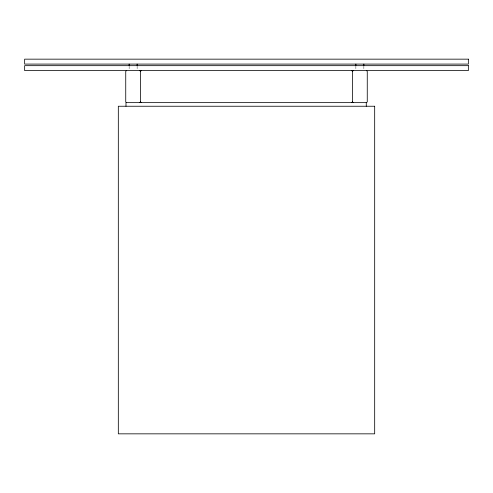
<?xml version="1.0" encoding="UTF-8"?>
<svg xmlns="http://www.w3.org/2000/svg" width="493" height="493" viewBox="0 0 493 493"><rect width="100%" height="100%" fill="white"/><g stroke="black" fill="none" stroke-linecap="round" stroke-linejoin="round"><path stroke-width="0.37" stroke-dasharray="2.46 1.85" d="M363.859 66.259L363.859 69.877M355.872 66.259L355.872 69.877M137.128 66.259L137.128 69.877M129.141 66.259L129.141 69.877"/><path stroke-width="0.74" d="M126.479 70.598L125.74 71.337L125.74 101.903L126.479 102.643M141.269 102.643L140.53 101.903L140.53 71.337L141.269 70.598M139.79 102.643L140.53 101.903M351.731 102.643L352.47 101.903L352.47 71.337L353.21 70.598M366.274 106.242L366.274 102.643M366.521 70.598L367.26 71.337L367.26 101.903L366.521 102.643L125.986 102.643L125.986 106.242M351.731 70.598L352.47 71.337M352.47 101.903L353.21 102.643M139.79 70.598L140.53 71.337M363.859 64.09L363.859 65.538M355.872 64.09L355.872 65.538M137.128 64.09L137.128 65.538M129.141 64.09L129.141 65.538M468.35 59.16L24.65 59.16L24.65 64.09L468.35 64.09L468.35 59.16M468.35 65.668L24.65 65.668L24.65 70.598L468.35 70.598L468.35 65.668M374.68 106.242L118.32 106.242L118.32 433.84L374.68 433.84L374.68 106.242"/></g></svg>
